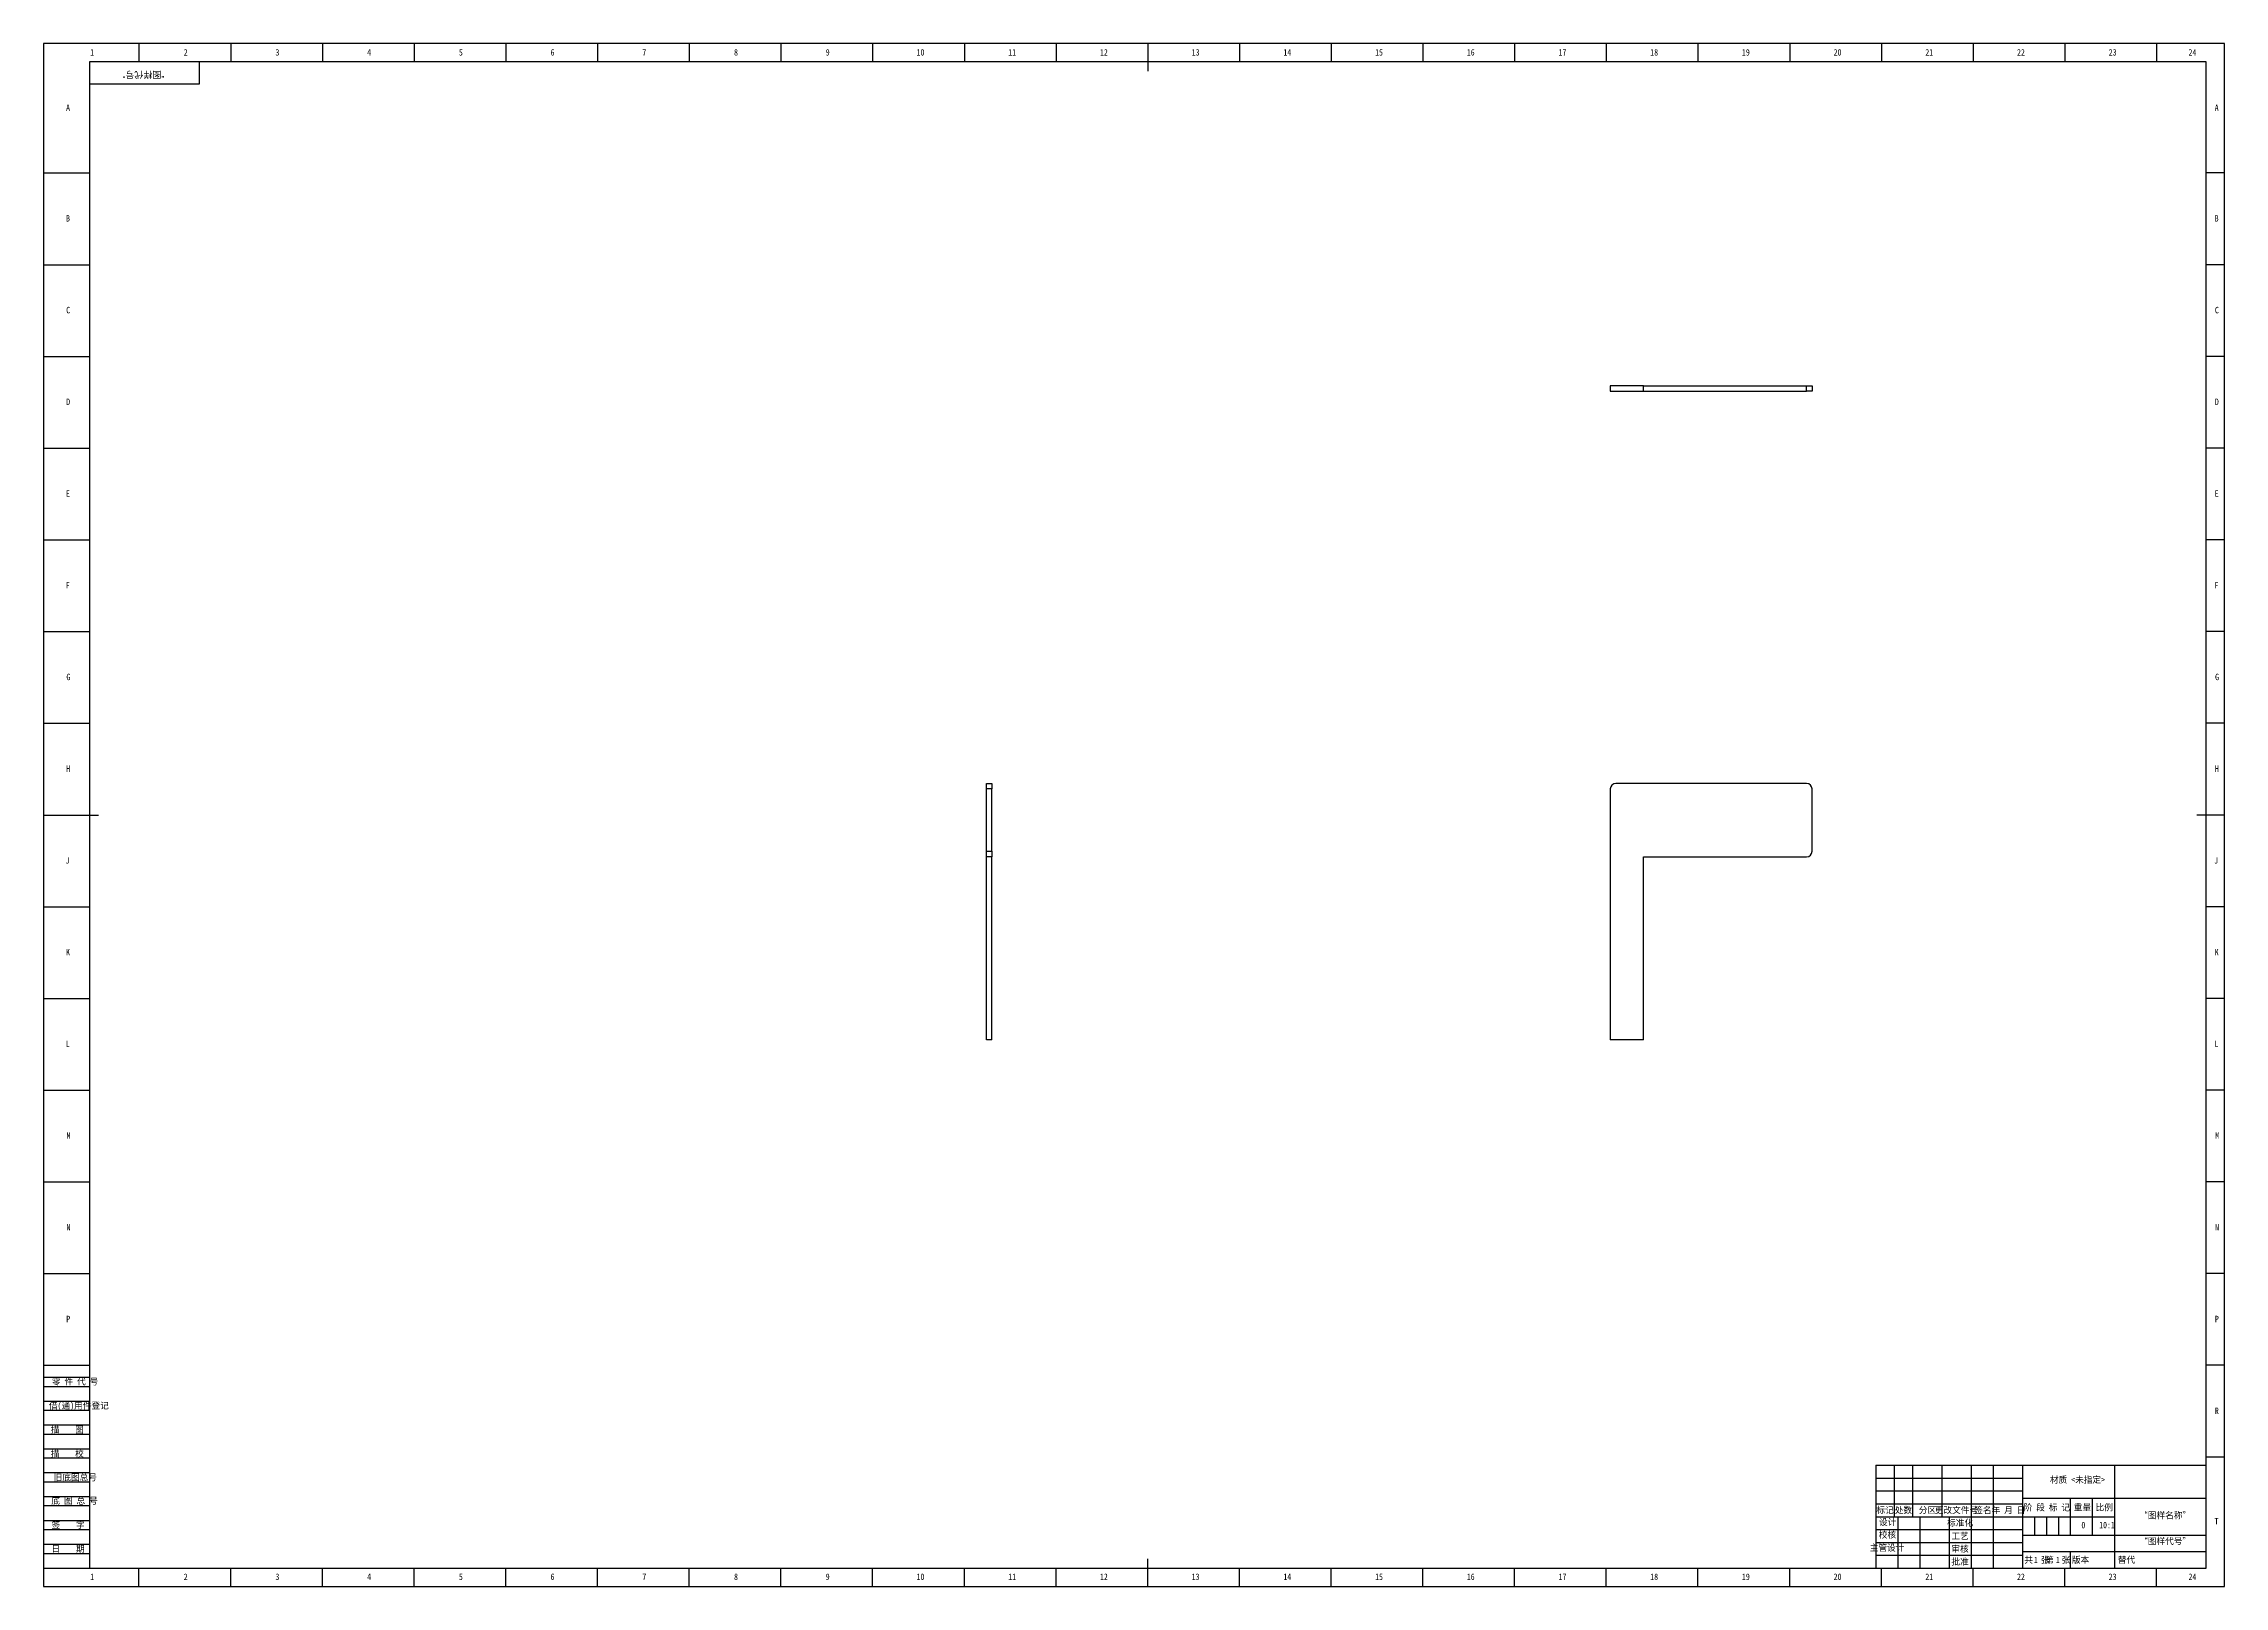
# Model space of a CAD drawing. Header units: millimetres. Extents: x 0 to 119, y 0 to 84.
import ezdxf

# ---------------------------------------------------------------- set-up
doc = ezdxf.new("R2010")
doc.units = ezdxf.units.MM
doc.header["$LTSCALE"] = 0.1
for name, color, linetype in [('10', 7, 'Continuous'), ('5', 7, 'Continuous'), ('9', 7, 'Continuous'), ('SLD-0', 7, 'Continuous')]:
    doc.layers.add(name, color=color, linetype=linetype)
doc.styles.add('SLDTEXTSTYLE0', font='HYSWLONGFANGSONG.TTF', dxfattribs={"bigfont": 'bigfont'})
doc.styles.add('SLDTEXTSTYLE1', font='HYSWLONGFANGSONG.TTF')
doc.styles.add('SLDTEXTSTYLE2', font='BIZ-UDGOTHICR.TTC', dxfattribs={"bigfont": 'bigfont'})

msp = doc.modelspace()

# ---------------------------------------------------------------- linework, layer by layer
at = {"color": 7, "linetype": 'Continuous', "lineweight": 25}
for p, q in [((85.42, 65.45), (85.42, 65.15)), ((87.22, 65.45), (85.42, 65.45)), ((87.22, 65.15), (87.22, 65.45)), ((87.22, 65.45), (96.12, 65.45)), ((96.12, 65.15), (96.12, 65.45)), ((96.12, 65.45), (96.42, 65.45)), ((96.42, 65.45), (96.42, 65.15)), ((85.42, 65.15), (87.22, 65.15)), ((87.22, 65.15), (96.12, 65.15)), ((96.42, 65.15), (96.12, 65.15)), ((51.4, 43.77), (51.7, 43.77)), ((51.4, 43.47), (51.4, 43.77)), ((51.7, 43.47), (51.4, 43.47)), ((51.4, 40.07), (51.4, 43.47)), ((51.7, 43.77), (51.7, 43.47)), ((51.7, 40.07), (51.7, 43.47)), ((85.42, 43.47), (85.42, 29.79)), ((96.12, 43.77), (85.72, 43.77)), ((96.42, 40.07), (96.42, 43.47)), ((51.4, 40.07), (51.7, 40.07)), ((51.4, 39.77), (51.4, 40.07)), ((51.7, 39.77), (51.4, 39.77)), ((51.4, 29.79), (51.4, 39.77)), ((51.7, 40.07), (51.7, 39.77)), ((51.7, 29.79), (51.7, 39.77)), ((87.22, 39.77), (96.12, 39.77)), ((87.22, 29.79), (87.22, 39.77)), ((51.7, 29.79), (51.4, 29.79)), ((87.22, 29.79), (85.42, 29.79))]:
    msp.add_line(p, q, dxfattribs=at)
for centre, start, end in [((85.72, 43.47), 90, 180), ((96.12, 43.47), 0, 90), ((96.12, 40.07), 270, 0)]:
    msp.add_arc(centre, 0.3, start, end, dxfattribs=at)
at = {"layer": '5', "color": 7}
for p, q in [((118.9, 84.1), (0, 84.1)), ((0, 84.1), (0, 0)), ((118.9, 0), (118.9, 84.1)), ((0, 11.4), (2.5, 11.4)), ((0, 10.9), (2.5, 10.9)), ((0, 10.1), (2.5, 10.1)), ((0, 9.6), (2.5, 9.6)), ((0, 8.8), (2.5, 8.8)), ((0, 8.3), (2.5, 8.3)), ((0, 7.5), (2.5, 7.5)), ((0, 7), (2.5, 7)), ((0, 6.2), (2.5, 6.2)), ((0, 5.7), (2.5, 5.7)), ((0, 4.9), (2.5, 4.9)), ((99.9, 5.9), (107.9, 5.9)), ((99.9, 5.2), (107.9, 5.2)), ((0, 4.4), (2.5, 4.4)), ((0, 3.6), (2.5, 3.6)), ((108.55, 3.8), (108.55, 2.8)), ((109.2, 3.8), (109.2, 2.8)), ((109.85, 3.8), (109.85, 2.8)), ((0, 3.1), (2.5, 3.1)), ((0, 2.3), (2.5, 2.3)), ((0, 1.8), (2.5, 1.8)), ((0, 0), (118.9, 0))]:
    msp.add_line(p, q, dxfattribs=at)
at = {"layer": '5'}
for p, q in [((5.2, 84.1), (5.2, 83.11)), ((10.2, 84.1), (10.2, 83.11)), ((15.2, 84.1), (15.2, 83.11)), ((20.2, 84.1), (20.2, 83.11)), ((25.2, 84.1), (25.2, 83.11)), ((30.2, 84.1), (30.2, 83.11)), ((35.2, 84.1), (35.2, 83.11)), ((40.2, 84.1), (40.2, 83.11)), ((45.2, 84.1), (45.2, 83.11)), ((50.2, 84.1), (50.2, 83.11)), ((55.2, 84.1), (55.2, 83.11)), ((65.2, 84.1), (65.2, 83.11)), ((70.2, 84.1), (70.2, 83.11)), ((75.2, 84.1), (75.2, 83.11)), ((80.2, 84.1), (80.2, 83.11)), ((85.2, 84.1), (85.2, 83.11)), ((90.2, 84.1), (90.2, 83.11)), ((95.2, 84.1), (95.2, 83.11)), ((100.2, 84.1), (100.2, 83.11)), ((105.2, 84.1), (105.2, 83.11)), ((110.2, 84.1), (110.2, 83.11)), ((115.2, 84.1), (115.2, 83.11)), ((0, 77.05), (2.5, 77.05)), ((118.9, 77.05), (117.9, 77.05)), ((0, 72.05), (2.5, 72.05)), ((118.9, 72.05), (117.9, 72.05)), ((0, 67.05), (2.5, 67.05)), ((118.9, 67.05), (117.9, 67.05)), ((0, 62.05), (2.5, 62.05)), ((118.9, 62.05), (117.9, 62.05)), ((0, 57.05), (2.5, 57.05)), ((118.9, 57.05), (117.9, 57.05)), ((0, 52.05), (2.5, 52.05)), ((118.9, 52.05), (117.9, 52.05)), ((0, 47.05), (2.5, 47.05)), ((118.9, 47.05), (117.9, 47.05)), ((0, 37.05), (2.5, 37.05)), ((118.9, 37.05), (117.9, 37.05)), ((0, 32.05), (2.5, 32.05)), ((118.9, 32.05), (117.9, 32.05)), ((0, 27.05), (2.5, 27.05)), ((118.9, 27.05), (117.9, 27.05)), ((0, 22.05), (2.5, 22.05)), ((118.9, 22.05), (117.9, 22.05)), ((0, 17.05), (2.5, 17.05)), ((118.9, 17.05), (117.9, 17.05)), ((0, 12.05), (2.5, 12.05)), ((118.9, 12.05), (117.9, 12.05)), ((118.9, 7.05), (117.9, 7.05)), ((5.2, 0), (5.2, 1)), ((10.2, 0), (10.2, 1)), ((15.2, 0), (15.2, 1)), ((20.2, 0), (20.2, 1)), ((25.2, 0), (25.2, 1)), ((30.2, 0), (30.2, 1)), ((35.2, 0), (35.2, 1)), ((40.2, 0), (40.2, 1)), ((45.2, 0), (45.2, 1)), ((50.2, 0), (50.2, 1)), ((55.2, 0), (55.2, 1)), ((65.2, 0), (65.2, 1)), ((70.2, 0), (70.2, 1)), ((75.2, 0), (75.2, 1)), ((80.2, 0), (80.2, 1)), ((85.2, 0), (85.2, 1)), ((90.2, 0), (90.2, 1)), ((95.2, 0), (95.2, 1)), ((100.2, 0), (100.2, 1)), ((105.2, 0), (105.2, 1)), ((110.2, 0), (110.2, 1)), ((115.2, 0), (115.2, 1))]:
    msp.add_line(p, q, dxfattribs=at)
at = {"layer": '5', "lineweight": 25}
for p, q in [((60.2, 84.1), (60.2, 82.6)), ((0, 42.05), (3, 42.05)), ((118.9, 42.05), (117.4, 42.05)), ((60.2, 0), (60.2, 1.5)), ((110.5, 1.9), (110.5, 1))]:
    msp.add_line(p, q, dxfattribs=at)
at = {"layer": '5', "color": 7, "lineweight": 25}
for p, q in [((117.9, 83.11), (2.5, 83.11)), ((2.5, 83.11), (2.5, 1)), ((8.5, 81.9), (8.5, 83.1)), ((117.9, 1), (117.9, 83.11)), ((2.5, 81.9), (8.5, 81.9)), ((99.9, 6.6), (117.9, 6.6)), ((99.9, 6.6), (99.9, 1)), ((100.9, 6.6), (100.9, 3.8)), ((101.9, 6.6), (101.9, 3.8)), ((103.5, 6.6), (103.5, 3.8)), ((105.1, 6.6), (105.1, 1)), ((106.3, 6.6), (106.3, 1)), ((107.9, 6.6), (107.9, 1)), ((112.9, 6.6), (112.9, 3.8)), ((107.9, 4.8), (117.9, 4.8)), ((110.5, 4.8), (110.5, 2.8)), ((111.7, 4.8), (111.7, 2.8)), ((99.9, 4.5), (107.9, 4.5)), ((99.9, 3.8), (112.9, 3.8)), ((101.1, 3.8), (101.1, 1)), ((102.3, 3.8), (102.3, 1)), ((103.9, 3.8), (103.9, 1)), ((112.9, 3.8), (112.9, 1)), ((99.9, 3.1), (107.9, 3.1)), ((99.9, 2.4), (107.9, 2.4)), ((107.9, 2.8), (117.9, 2.8)), ((99.9, 1.7), (107.9, 1.7)), ((107.9, 1.9), (117.9, 1.9)), ((0, 1), (117.9, 1))]:
    msp.add_line(p, q, dxfattribs=at)

# ---------------------------------------------------------------- texts
at = {"layer": '10', "char_height": 0.35}
for s, insert, attachment_point, style in [('1', (2.65, 83.8), 2, 'SLDTEXTSTYLE1'), ('2', (7.75, 83.8), 2, 'SLDTEXTSTYLE1'), ('3', (12.75, 83.8), 2, 'SLDTEXTSTYLE1'), ('4', (17.75, 83.8), 2, 'SLDTEXTSTYLE1'), ('5', (22.75, 83.8), 2, 'SLDTEXTSTYLE1'), ('6', (27.75, 83.8), 2, 'SLDTEXTSTYLE1'), ('7', (32.75, 83.8), 2, 'SLDTEXTSTYLE1'), ('8', (37.75, 83.8), 2, 'SLDTEXTSTYLE1'), ('9', (42.75, 83.8), 2, 'SLDTEXTSTYLE1'), ('10', (47.81, 83.8), 2, 'SLDTEXTSTYLE1'), ('11', (52.81, 83.8), 2, 'SLDTEXTSTYLE1'), ('12', (57.81, 83.8), 2, 'SLDTEXTSTYLE1'), ('13', (62.81, 83.8), 2, 'SLDTEXTSTYLE1'), ('14', (67.81, 83.8), 2, 'SLDTEXTSTYLE1'), ('15', (72.81, 83.8), 2, 'SLDTEXTSTYLE1'), ('16', (77.81, 83.8), 2, 'SLDTEXTSTYLE1'), ('17', (82.81, 83.8), 2, 'SLDTEXTSTYLE1'), ('18', (87.81, 83.8), 2, 'SLDTEXTSTYLE1'), ('19', (92.81, 83.8), 2, 'SLDTEXTSTYLE1'), ('20', (97.81, 83.8), 2, 'SLDTEXTSTYLE1'), ('21', (102.81, 83.8), 2, 'SLDTEXTSTYLE1'), ('22', (107.81, 83.8), 2, 'SLDTEXTSTYLE1'), ('23', (112.81, 83.8), 2, 'SLDTEXTSTYLE1'), ('24', (117.16, 83.8), 2, 'SLDTEXTSTYLE1'), ('A', (1.33, 80.78), 2, 'SLDTEXTSTYLE1'), ('A', (118.48, 80.78), 2, 'SLDTEXTSTYLE1'), ('B', (1.33, 74.75), 2, 'SLDTEXTSTYLE1'), ('B', (118.48, 74.75), 2, 'SLDTEXTSTYLE1'), ('C', (1.34, 69.75), 2, 'SLDTEXTSTYLE1'), ('C', (118.49, 69.75), 2, 'SLDTEXTSTYLE1'), ('D', (1.34, 64.75), 2, 'SLDTEXTSTYLE1'), ('D', (118.49, 64.75), 2, 'SLDTEXTSTYLE1'), ('E', (1.33, 59.75), 2, 'SLDTEXTSTYLE1'), ('E', (118.48, 59.75), 2, 'SLDTEXTSTYLE1'), ('F', (1.32, 54.75), 2, 'SLDTEXTSTYLE1'), ('F', (118.47, 54.75), 2, 'SLDTEXTSTYLE1'), ('G', (1.35, 49.75), 2, 'SLDTEXTSTYLE1'), ('G', (118.5, 49.75), 2, 'SLDTEXTSTYLE1'), ('H', (1.34, 44.75), 2, 'SLDTEXTSTYLE1'), ('H', (118.49, 44.75), 2, 'SLDTEXTSTYLE1'), ('J', (1.3, 39.75), 2, 'SLDTEXTSTYLE1'), ('J', (118.45, 39.75), 2, 'SLDTEXTSTYLE1'), ('K', (1.33, 34.75), 2, 'SLDTEXTSTYLE1'), ('K', (118.48, 34.75), 2, 'SLDTEXTSTYLE1'), ('L', (1.32, 29.75), 2, 'SLDTEXTSTYLE1'), ('L', (118.47, 29.75), 2, 'SLDTEXTSTYLE1'), ('M', (1.36, 24.75), 2, 'SLDTEXTSTYLE1'), ('M', (118.51, 24.75), 2, 'SLDTEXTSTYLE1'), ('N', (1.35, 19.75), 2, 'SLDTEXTSTYLE1'), ('N', (118.5, 19.75), 2, 'SLDTEXTSTYLE1'), ('P', (1.34, 14.75), 2, 'SLDTEXTSTYLE1'), ('P', (118.49, 14.75), 2, 'SLDTEXTSTYLE1'), ('R', (118.49, 9.75), 2, 'SLDTEXTSTYLE1'), ('材质 <未指定>', (110.89, 5.99), 2, 'SLDTEXTSTYLE0'), ('“图样名称”', (115.67, 4.05), 2, 'SLDTEXTSTYLE0'), ('T', (118.47, 3.73), 2, 'SLDTEXTSTYLE1'), ('校核', (100.53, 2.99), 2, 'SLDTEXTSTYLE0'), ('0', (111.21, 3.52), 2, 'SLDTEXTSTYLE1'), ('“图样代号”', (115.67, 2.64), 2, 'SLDTEXTSTYLE0'), ('主管设计', (100.51, 2.28), 2, 'SLDTEXTSTYLE0'), ('1', (108.51, 1.62), 1, 'SLDTEXTSTYLE1'), ('1', (109.71, 1.62), 1, 'SLDTEXTSTYLE1'), ('1', (2.65, 0.7), 2, 'SLDTEXTSTYLE1'), ('2', (7.75, 0.7), 2, 'SLDTEXTSTYLE1'), ('3', (12.75, 0.7), 2, 'SLDTEXTSTYLE1'), ('4', (17.75, 0.7), 2, 'SLDTEXTSTYLE1'), ('5', (22.75, 0.7), 2, 'SLDTEXTSTYLE1'), ('6', (27.75, 0.7), 2, 'SLDTEXTSTYLE1'), ('7', (32.75, 0.7), 2, 'SLDTEXTSTYLE1'), ('8', (37.75, 0.7), 2, 'SLDTEXTSTYLE1'), ('9', (42.75, 0.7), 2, 'SLDTEXTSTYLE1'), ('10', (47.81, 0.7), 2, 'SLDTEXTSTYLE1'), ('11', (52.81, 0.7), 2, 'SLDTEXTSTYLE1'), ('12', (57.81, 0.7), 2, 'SLDTEXTSTYLE1'), ('13', (62.81, 0.7), 2, 'SLDTEXTSTYLE1'), ('14', (67.81, 0.7), 2, 'SLDTEXTSTYLE1'), ('15', (72.81, 0.7), 2, 'SLDTEXTSTYLE1'), ('16', (77.81, 0.7), 2, 'SLDTEXTSTYLE1'), ('17', (82.81, 0.7), 2, 'SLDTEXTSTYLE1'), ('18', (87.81, 0.7), 2, 'SLDTEXTSTYLE1'), ('19', (92.81, 0.7), 2, 'SLDTEXTSTYLE1'), ('20', (97.81, 0.7), 2, 'SLDTEXTSTYLE1'), ('21', (102.81, 0.7), 2, 'SLDTEXTSTYLE1'), ('22', (107.81, 0.7), 2, 'SLDTEXTSTYLE1'), ('23', (112.81, 0.7), 2, 'SLDTEXTSTYLE1'), ('24', (117.16, 0.7), 2, 'SLDTEXTSTYLE1')]:
    msp.add_mtext(s, dxfattribs=dict(at, insert=insert, attachment_point=attachment_point, style=style))
at = {"layer": '10', "color": 7, "insert": (111.06, 1.62), "char_height": 0.35, "attachment_point": 2, "style": 'SLDTEXTSTYLE0'}
msp.add_mtext('版本', dxfattribs=at)
at = {"layer": '9', "color": 7, "char_height": 0.35, "style": 'SLDTEXTSTYLE0'}
for s, insert, attachment_point in [('零 件 代 号', (0.45, 11.34), 1), ('借(通)用件登记', (0.29, 10.03), 1), ('描    图', (1.29, 8.72), 2), ('描    校', (1.29, 7.41), 2), ('旧底图总号', (0.55, 6.12), 1), ('底 图 总 号', (0.42, 4.84), 1), ('  签    字', (1.12, 3.52), 2), ('标记', (100.4, 4.33), 2), ('设计', (100.54, 3.68), 2), ('处数', (101.4, 4.33), 2), ('分区', (102.71, 4.33), 2), ('更改文件号', (104.29, 4.33), 2), ('标准化', (104.49, 3.64), 2), ('签名', (105.73, 4.33), 2), ('年 月 日', (107.13, 4.33), 2), ('阶 段 标 记', (109.22, 4.48), 2), ('重量', (111.16, 4.48), 2), ('比例', (112.35, 4.48), 2), ('工艺', (104.49, 2.92), 2), ('  日    期', (1.12, 2.22), 2), ('批准', (104.49, 1.52), 2), ('审核', (104.49, 2.22), 2), ('共  张 ', (108.68, 1.62), 2), ('第  张', (109.81, 1.62), 2)]:
    msp.add_mtext(s, dxfattribs=dict(at, insert=insert, attachment_point=attachment_point))
at = {"layer": 'SLD-0', "insert": (5.44, 82.23), "char_height": 0.35, "attachment_point": 2, "rotation": 180, "style": 'SLDTEXTSTYLE2'}
msp.add_mtext('“图样代号”', dxfattribs=at)
at = {"layer": 'SLD-0', "char_height": 0.35}
for s, insert, attachment_point, style in [('10:1', (112.5, 3.52), 2, 'SLDTEXTSTYLE1'), ('替代', (113.09, 1.62), 1, 'SLDTEXTSTYLE0')]:
    msp.add_mtext(s, dxfattribs=dict(at, insert=insert, attachment_point=attachment_point, style=style))

doc.saveas('drawing.dxf')
